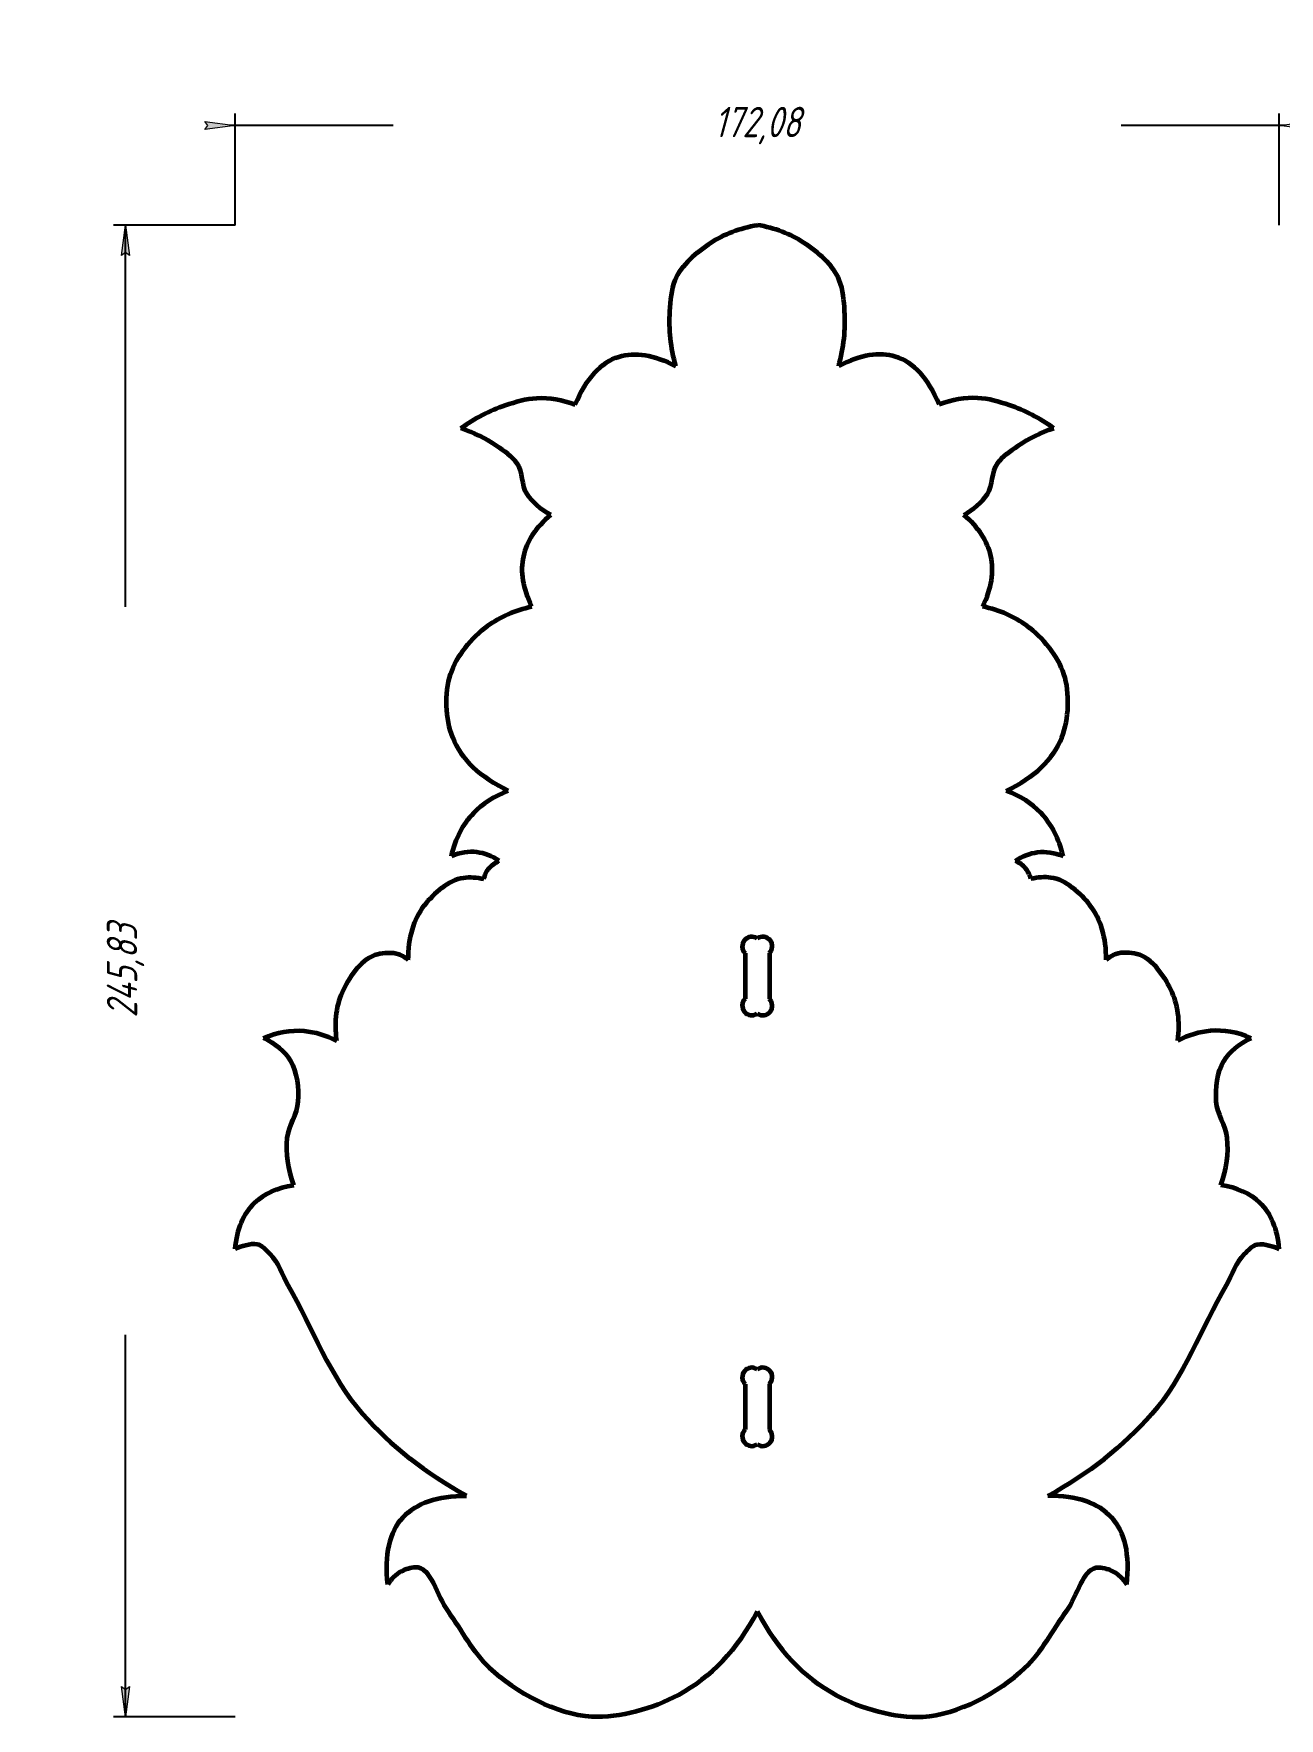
# Model space of a CAD drawing. Header units: millimetres. Extents: x -21 to 520, y 13 to 291.
# Drawn here: x -20.9 to 184.4, y 13.2 to 290.9 of the extents above; entities that cross this region are included whole.
import ezdxf

# ---------------------------------------------------------------- set-up
doc = ezdxf.new("R2010")
doc.units = ezdxf.units.MM
doc.linetypes.add('K5LT32770', pattern=[0])
doc.linetypes.add('K5LT_THIN', pattern=[0])
doc.styles.add('KDIMTEXTSTYLE', font='GOST_AU.SHX', dxfattribs={"width": 0.96, "oblique": 15, "height": 5})
doc.dimstyles.new('KDIMSTYLE (1.00)', dxfattribs={"dimtxt": 5, "dimasz": 1, "dimexe": 2, "dimexo": 0, "dimgap": 1, "dimtad": 1, "dimtxsty": 'KDIMTEXTSTYLE', "dimsah": 1, "dimcen": 0, "dimdle": 1, "dimadec": 0, "dimazin": 0, "dimtfac": 0.667, "dimtmove": 0, "dimatfit": 3, "dimfxl": 1, "dimtvp": 1, "dimtolj": 1, "dimtzin": 0, "dimarcsym": 0})

# ---------------------------------------------------------------- blocks, each defined once
blk = doc.blocks.new('KDIMARROW_01')
blk.add_hatch(color=0).paths.add_polyline_path([(0, 0), (-5, 0.66), (-4.5, 0), (-5, -0.66)])
at = {"color": 0, "linetype": 'K5LT_THIN', "lineweight": 18}
for p, q in [((-4.5, 0), (-5, 0.66)), ((-5, 0.66), (0, 0)), ((0, 0), (-5, -0.66)), ((-5, -0.66), (-4.5, 0)), ((0, 0), (-1, 0))]:
    blk.add_line(p, q, dxfattribs=at)

msp = doc.modelspace()

# ---------------------------------------------------------------- linework, layer by layer
at = {"color": 30, "linetype": 'K5LT32770', "lineweight": 60, "true_color": 0xff8000}
for p, q in [((96.364, 139.334), (96.364, 131.824)), ((100.364, 139.334), (100.364, 131.824)), ((96.364, 68.334), (96.364, 60.824)), ((100.364, 68.334), (100.364, 60.824))]:
    msp.add_line(p, q, dxfattribs=at)
for centre, start, end in [((97.487, 140.457), 56.4451, 225), ((99.242, 140.457), 315, 123.5549), ((97.487, 130.702), 135, 303.5549), ((99.242, 130.702), 236.4451, 45), ((97.487, 69.456), 56.4451, 225), ((99.242, 69.456), 315, 123.5549), ((97.487, 59.701), 135, 303.5549), ((99.242, 59.701), 236.4451, 45)]:
    msp.add_arc(centre, 1.587, start, end, dxfattribs=at)
for points, knots in [([(84.942, 236.113), (84.088, 239.138), (83.764, 242.146), (83.968, 245.138), (84.085, 246.853), (84.205, 248.729), (84.839, 250.266), (85.874, 252.775), (88.383, 254.899), (90.685, 256.42), (92.914, 257.891), (95.473, 258.866), (98.364, 259.342)], [0, 0, 0, 0, 1, 1, 1, 2, 2, 2, 3, 3, 3, 4, 4, 4, 4]), ([(111.786, 236.113), (112.64, 239.138), (112.965, 242.146), (112.761, 245.138), (112.644, 246.853), (112.523, 248.729), (111.889, 250.266), (110.855, 252.775), (108.345, 254.899), (106.043, 256.42), (103.815, 257.891), (101.255, 258.866), (98.364, 259.342)], [0, 0, 0, 0, 1, 1, 1, 2, 2, 2, 3, 3, 3, 4, 4, 4, 4]), ([(68.379, 229.755), (70.181, 234.084), (72.574, 236.716), (75.558, 237.652), (78.217, 238.486), (81.345, 237.973), (84.942, 236.113)], [0, 0, 0, 0, 1, 1, 1, 2, 2, 2, 2]), ([(128.349, 229.755), (126.547, 234.084), (124.154, 236.716), (121.17, 237.652), (118.512, 238.486), (115.384, 237.973), (111.786, 236.113)], [0, 0, 0, 0, 1, 1, 1, 2, 2, 2, 2]), ([(49.509, 225.858), (51.808, 227.521), (54.252, 228.785), (56.842, 229.652), (58.508, 230.21), (60.286, 230.75), (62.021, 230.832), (64.127, 230.931), (66.247, 230.572), (68.379, 229.755)], [0, 0, 0, 0, 1, 1, 1, 2, 2, 2, 3, 3, 3, 3]), ([(147.22, 225.858), (144.921, 227.521), (142.477, 228.785), (139.887, 229.652), (138.221, 230.21), (136.443, 230.75), (134.708, 230.832), (132.601, 230.931), (130.482, 230.572), (128.349, 229.755)], [0, 0, 0, 0, 1, 1, 1, 2, 2, 2, 3, 3, 3, 3]), ([(64.328, 211.603), (62.651, 212.48), (61.351, 213.608), (60.431, 214.987), (59.48, 216.412), (59.779, 218.667), (58.79, 220.063), (57.968, 221.225), (56.613, 222.099), (55.406, 222.935), (53.615, 224.175), (51.649, 225.149), (49.509, 225.858)], [0, 0, 0, 0, 1, 1, 1, 2, 2, 2, 3, 3, 3, 4, 4, 4, 4]), ([(132.4, 211.603), (134.078, 212.48), (135.377, 213.608), (136.297, 214.987), (137.249, 216.412), (136.95, 218.667), (137.938, 220.063), (138.761, 221.225), (140.115, 222.099), (141.323, 222.935), (143.113, 224.175), (145.079, 225.149), (147.22, 225.858)], [0, 0, 0, 0, 1, 1, 1, 2, 2, 2, 3, 3, 3, 4, 4, 4, 4]), ([(61.208, 196.477), (59.754, 199.46), (59.307, 202.228), (59.867, 204.783), (60.409, 207.257), (61.896, 209.53), (64.328, 211.603)], [0, 0, 0, 0, 1, 1, 1, 2, 2, 2, 2]), ([(135.521, 196.477), (136.974, 199.46), (137.421, 202.228), (136.861, 204.783), (136.319, 207.257), (134.832, 209.53), (132.4, 211.603)], [0, 0, 0, 0, 1, 1, 1, 2, 2, 2, 2]), ([(57.325, 166.09), (52.68, 168.315), (49.63, 171.251), (48.174, 174.897), (46.978, 177.895), (46.795, 182.219), (47.818, 185.331), (48.799, 188.314), (51.308, 191.352), (53.908, 193.272), (55.979, 194.802), (58.412, 195.87), (61.208, 196.477)], [0, 0, 0, 0, 1, 1, 1, 2, 2, 2, 3, 3, 3, 4, 4, 4, 4]), ([(139.404, 166.09), (144.049, 168.315), (147.099, 171.251), (148.554, 174.897), (149.75, 177.895), (149.933, 182.219), (148.91, 185.331), (147.929, 188.314), (145.421, 191.352), (142.821, 193.272), (140.749, 194.802), (138.316, 195.87), (135.521, 196.477)], [0, 0, 0, 0, 1, 1, 1, 2, 2, 2, 3, 3, 3, 4, 4, 4, 4]), ([(47.959, 155.336), (48.624, 158.219), (49.846, 160.593), (51.627, 162.458), (53.129, 164.031), (55.028, 165.242), (57.325, 166.09)], [0, 0, 0, 0, 1, 1, 1, 2, 2, 2, 2]), ([(148.769, 155.336), (148.105, 158.219), (146.882, 160.593), (145.101, 162.458), (143.599, 164.031), (141.7, 165.242), (139.404, 166.09)], [0, 0, 0, 0, 1, 1, 1, 2, 2, 2, 2]), ([(55.829, 154.553), (54.642, 155.351), (53.419, 155.826), (52.161, 155.977), (50.802, 156.141), (49.401, 155.927), (47.959, 155.336)], [0, 0, 0, 0, 1, 1, 1, 2, 2, 2, 2]), ([(140.899, 154.553), (142.086, 155.351), (143.309, 155.826), (144.567, 155.977), (145.926, 156.141), (147.327, 155.927), (148.769, 155.336)], [0, 0, 0, 0, 1, 1, 1, 2, 2, 2, 2]), ([(53.287, 151.576), (53.458, 152.264), (53.748, 152.853), (54.155, 153.342), (54.583, 153.855), (55.141, 154.259), (55.829, 154.553)], [0, 0, 0, 0, 1, 1, 1, 2, 2, 2, 2]), ([(143.442, 151.576), (143.27, 152.264), (142.981, 152.853), (142.573, 153.342), (142.145, 153.855), (141.587, 154.259), (140.899, 154.553)], [0, 0, 0, 0, 1, 1, 1, 2, 2, 2, 2]), ([(40.852, 138.243), (40.842, 141.901), (41.739, 144.906), (43.544, 147.26), (45.049, 149.223), (47.484, 151.456), (49.953, 151.789), (51.004, 151.931), (52.115, 151.86), (53.287, 151.576)], [0, 0, 0, 0, 1, 1, 1, 2, 2, 2, 3, 3, 3, 3]), ([(155.877, 138.243), (155.887, 141.901), (154.989, 144.906), (153.185, 147.26), (151.679, 149.223), (149.244, 151.456), (146.775, 151.789), (145.724, 151.931), (144.613, 151.86), (143.442, 151.576)], [0, 0, 0, 0, 1, 1, 1, 2, 2, 2, 3, 3, 3, 3]), ([(29.058, 124.911), (28.627, 128.124), (29.012, 130.945), (30.211, 133.372), (31.341, 135.657), (33.338, 138.595), (35.767, 139.184), (36.825, 139.44), (38.21, 139.575), (39.271, 139.184), (39.827, 138.978), (40.354, 138.665), (40.852, 138.243)], [0, 0, 0, 0, 1, 1, 1, 2, 2, 2, 3, 3, 3, 4, 4, 4, 4]), ([(167.671, 124.911), (168.101, 128.124), (167.716, 130.945), (166.517, 133.372), (165.388, 135.657), (163.39, 138.595), (160.962, 139.184), (159.903, 139.44), (158.518, 139.575), (157.458, 139.184), (156.901, 138.978), (156.374, 138.665), (155.877, 138.243)], [0, 0, 0, 0, 1, 1, 1, 2, 2, 2, 3, 3, 3, 4, 4, 4, 4]), ([(16.965, 125.356), (19.235, 126.323), (21.471, 126.716), (23.673, 126.535), (25.492, 126.385), (27.286, 125.844), (29.058, 124.911)], [0, 0, 0, 0, 1, 1, 1, 2, 2, 2, 2]), ([(21.968, 101.117), (21.004, 103.757), (20.652, 106.35), (20.913, 108.895), (21.121, 110.926), (22.579, 112.87), (22.708, 114.895), (22.847, 117.087), (22.593, 119.75), (21.477, 121.561), (20.507, 123.136), (19.002, 124.401), (16.965, 125.356)], [0, 0, 0, 0, 1, 1, 1, 2, 2, 2, 3, 3, 3, 4, 4, 4, 4]), ([(179.764, 125.356), (177.493, 126.323), (175.257, 126.716), (173.055, 126.535), (171.237, 126.385), (169.442, 125.844), (167.671, 124.911)], [0, 0, 0, 0, 1, 1, 1, 2, 2, 2, 2]), ([(174.76, 101.117), (175.725, 103.757), (176.076, 106.35), (175.815, 108.895), (175.607, 110.926), (174.15, 112.87), (174.021, 114.895), (173.881, 117.087), (174.136, 119.75), (175.251, 121.561), (176.222, 123.136), (177.726, 124.401), (179.764, 125.356)], [0, 0, 0, 0, 1, 1, 1, 2, 2, 2, 3, 3, 3, 4, 4, 4, 4]), ([(12.325, 90.583), (12.615, 93.876), (13.681, 96.414), (15.523, 98.197), (17.101, 99.724), (19.25, 100.698), (21.968, 101.117)], [0, 0, 0, 0, 1, 1, 1, 2, 2, 2, 2]), ([(184.403, 90.583), (184.114, 93.876), (183.048, 96.414), (181.206, 98.197), (179.627, 99.724), (177.479, 100.698), (174.76, 101.117)], [0, 0, 0, 0, 1, 1, 1, 2, 2, 2, 2]), ([(50.457, 49.899), (43.765, 53.557), (38.05, 58.061), (33.312, 63.412), (27.998, 69.412), (25.137, 77.538), (21.054, 84.604), (20.067, 86.312), (19.482, 88.374), (18.094, 89.728), (17.464, 90.342), (16.774, 91.172), (15.957, 91.352), (15.37, 91.482), (14.658, 91.318), (14.035, 91.181), (13.45, 91.052), (12.88, 90.853), (12.325, 90.583)], [0, 0, 0, 0, 1, 1, 1, 2, 2, 2, 3, 3, 3, 4, 4, 4, 5, 5, 5, 6, 6, 6, 6]), ([(146.271, 49.899), (152.963, 53.557), (158.678, 58.061), (163.417, 63.412), (168.731, 69.412), (171.592, 77.538), (175.674, 84.604), (176.661, 86.312), (177.246, 88.374), (178.634, 89.728), (179.264, 90.342), (179.955, 91.172), (180.771, 91.352), (181.358, 91.482), (182.07, 91.318), (182.694, 91.181), (183.279, 91.052), (183.849, 90.853), (184.403, 90.583)], [0, 0, 0, 0, 1, 1, 1, 2, 2, 2, 3, 3, 3, 4, 4, 4, 5, 5, 5, 6, 6, 6, 6]), ([(37.469, 35.286), (36.912, 40.23), (37.746, 43.92), (39.972, 46.354), (42.143, 48.729), (45.638, 49.911), (50.457, 49.899)], [0, 0, 0, 0, 1, 1, 1, 2, 2, 2, 2]), ([(159.259, 35.286), (159.817, 40.23), (158.982, 43.92), (156.756, 46.354), (154.585, 48.729), (151.09, 49.911), (146.271, 49.899)], [0, 0, 0, 0, 1, 1, 1, 2, 2, 2, 2]), ([(98.364, 30.863), (95.044, 24.547), (90.715, 19.954), (85.376, 17.083), (81.224, 14.85), (75.703, 13.243), (71.086, 13.51), (65.236, 13.849), (58.662, 17.426), (54.243, 21.549), (51.5, 24.108), (49.692, 27.788), (47.397, 30.893), (45.613, 33.307), (44.673, 38.261), (42.023, 38.116), (41.306, 38.077), (40.377, 37.815), (39.685, 37.44), (38.806, 36.963), (38.067, 36.245), (37.469, 35.286)], [0, 0, 0, 0, 1, 1, 1, 2, 2, 2, 3, 3, 3, 4, 4, 4, 5, 5, 5, 6, 6, 6, 7, 7, 7, 7]), ([(98.364, 30.863), (101.684, 24.547), (106.013, 19.954), (111.352, 17.083), (115.505, 14.85), (121.026, 13.243), (125.643, 13.51), (131.492, 13.849), (138.067, 17.426), (142.485, 21.549), (145.228, 24.108), (147.037, 27.788), (149.332, 30.893), (151.115, 33.307), (152.055, 38.261), (154.706, 38.116), (155.422, 38.077), (156.351, 37.815), (157.044, 37.44), (157.922, 36.963), (158.661, 36.245), (159.259, 35.286)], [0, 0, 0, 0, 1, 1, 1, 2, 2, 2, 3, 3, 3, 4, 4, 4, 5, 5, 5, 6, 6, 6, 7, 7, 7, 7])]:
    msp.add_open_spline(points, degree=3, knots=knots, dxfattribs=at)

# ---------------------------------------------------------------- dimensions: what is measured, and where the dimension line sits
at = {"color": 7}
msp.add_linear_dim(base=(12.325, 275.745), p1=(184.403, 259.342), p2=(12.325, 259.342), location=(98.364, 275.745), dimstyle='KDIMSTYLE (1.00)', override={"dimexo": 0, "dimpost": '\\H5.0;\\W0.965;\\Q15;<>', "dimblk1": 'KDIMARROW_01', "dimblk2": 'KDIMARROW_01', "dimse1": 0, "dimse2": 0, "dimclrt": 7, "dimtolj": 1}, dxfattribs=at).render()
msp.add_linear_dim(base=(-5.749, 259.342), p1=(12.325, 13.51), p2=(12.325, 259.342), angle=90, location=(-5.749, 136.426), dimstyle='KDIMSTYLE (1.00)', override={"dimexo": 0, "dimpost": '\\H5.0;\\W0.965;\\Q15;<>', "dimblk1": 'KDIMARROW_01', "dimblk2": 'KDIMARROW_01', "dimse1": 0, "dimse2": 0, "dimclrt": 7, "dimtolj": 1}, dxfattribs=at).render()

doc.saveas('drawing.dxf')
